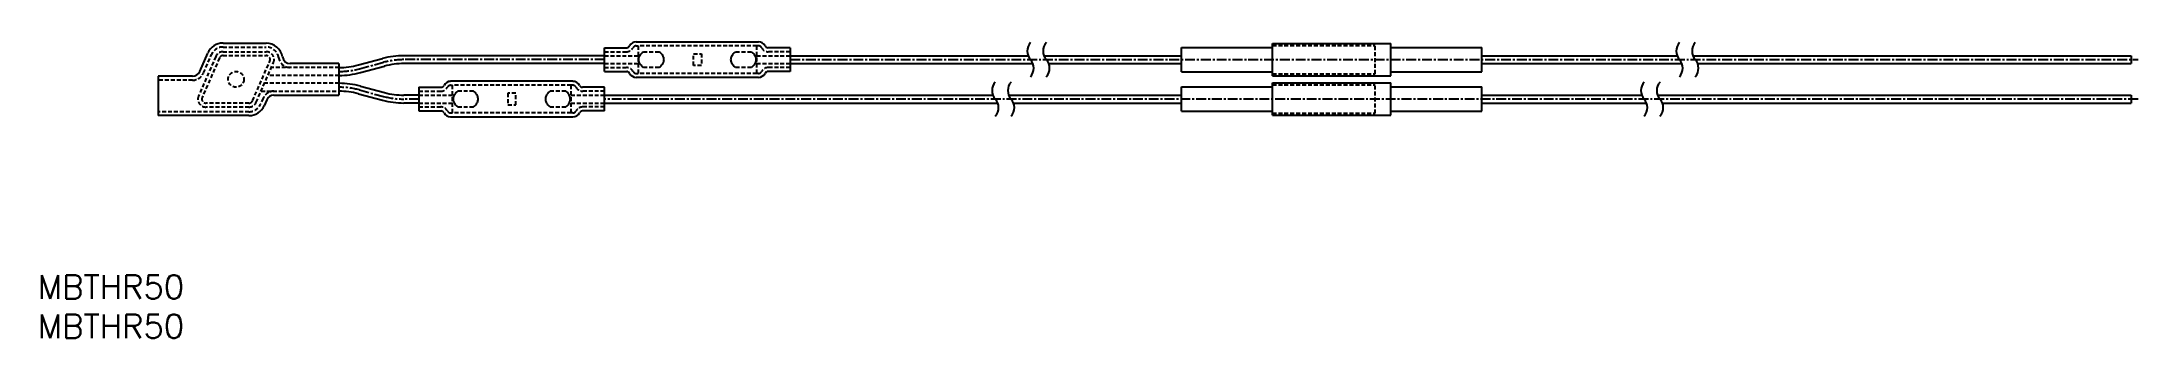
# Model space of a CAD drawing. Extents: x 1 to 266, y 0 to 38.
import ezdxf

# ---------------------------------------------------------------- set-up
doc = ezdxf.new("R2010")
doc.units = 0
doc.linetypes.add('CENTER', pattern=[2, 1.25, -0.25, 0.25, -0.25])
doc.linetypes.add('DASHED', pattern=[0.75, 0.5, -0.25])
doc.layers.get('0').update_dxf_attribs({"linetype": 'CONTINUOUS'})
doc.layers.add('CENTER', color=1, linetype='CENTER')
doc.styles.get("Standard").update_dxf_attribs({"font": 'txt.shx'})

# ---------------------------------------------------------------- blocks, each defined once
blk = doc.blocks.new('*U6')
at = {"color": 7, "linetype": 'CONTINUOUS'}
blk.add_text('MBTHR50', height=3, dxfattribs=at).set_placement((0, 0))
blk = doc.blocks.new('*U7')
at = {"color": 7, "linetype": 'CONTINUOUS'}
blk.add_text('MBTHR50', height=3, dxfattribs=at).set_placement((0, 5))

msp = doc.modelspace()

# ---------------------------------------------------------------- linework, layer by layer
at = {"color": 7, "linetype": 'CONTINUOUS'}
for p, q in [((23.44, 37.4), (28.91, 37.4)), ((75.76, 37.55), (91.23, 37.55)), ((156.31, 37.35), (171.31, 37.35)), ((156.31, 33.25), (156.31, 37.35)), ((171.31, 33.25), (171.31, 37.35)), ((20.51, 33.8), (21.52, 36.14)), ((38.12, 34.8), (31.96, 34.8)), ((38.12, 34.8), (38.12, 30.8)), ((40.58, 34.63), (43.63, 35.44)), ((71.75, 35.8), (46.35, 35.8)), ((71.75, 34.8), (46.35, 34.8)), ((71.75, 36.8), (74.55, 36.8)), ((71.75, 33.8), (71.75, 36.8)), ((95.25, 36.8), (92.44, 36.8)), ((95.25, 36.8), (95.25, 33.8)), ((95.25, 35.8), (125.38, 35.8)), ((95.25, 34.8), (125.99, 34.8)), ((127.38, 35.8), (144.81, 35.8)), ((127.99, 34.8), (144.81, 34.8)), ((144.81, 36.85), (156.31, 36.85)), ((144.81, 33.75), (144.81, 36.85)), ((149.1, 36.85), (152.2, 36.85)), ((171.31, 36.85), (182.81, 36.85)), ((182.81, 33.75), (182.81, 36.85)), ((182.81, 35.8), (207.53, 35.8)), ((182.81, 34.8), (208.14, 34.8)), ((209.53, 35.8), (265.02, 35.8)), ((210.14, 34.8), (265.02, 34.8)), ((265.02, 35.8), (265.02, 34.8)), ((15.25, 33.2), (15.25, 28.2)), ((19.59, 33.2), (15.25, 33.2)), ((40.84, 33.66), (43.89, 34.48)), ((40.84, 31.94), (43.89, 31.13)), ((67.74, 32.55), (52.26, 32.55)), ((71.75, 33.8), (74.55, 33.8)), ((91.23, 33.05), (75.76, 33.05)), ((95.25, 33.8), (92.44, 33.8)), ((144.81, 33.75), (156.31, 33.75)), ((144.81, 28.75), (144.81, 31.85)), ((144.81, 31.85), (156.31, 31.85)), ((156.31, 33.25), (171.31, 33.25)), ((156.31, 32.35), (171.31, 32.35)), ((156.31, 28.25), (156.31, 32.35)), ((156.31, 28.5), (156.31, 32.1)), ((171.31, 33.75), (182.81, 33.75)), ((171.31, 28.25), (171.31, 32.35)), ((171.31, 31.85), (182.81, 31.85)), ((182.81, 28.75), (182.81, 31.85)), ((28.97, 30.2), (28.65, 29.46)), ((29.89, 30.8), (38.12, 30.8)), ((40.58, 30.98), (43.63, 30.16)), ((48.25, 30.8), (46.35, 30.8)), ((48.25, 29.8), (46.35, 29.8)), ((48.25, 31.8), (51.05, 31.8)), ((48.25, 31.8), (48.25, 28.8)), ((71.75, 31.8), (68.95, 31.8)), ((71.75, 28.8), (71.75, 31.8)), ((71.75, 30.8), (120.91, 30.8)), ((71.75, 29.8), (121.52, 29.8)), ((122.91, 30.8), (144.81, 30.8)), ((123.52, 29.8), (144.81, 29.8)), ((182.81, 30.8), (203.07, 30.8)), ((182.81, 29.8), (203.68, 29.8)), ((205.07, 30.8), (265.02, 30.8)), ((205.68, 29.8), (265.02, 29.8)), ((265.02, 30.8), (265.02, 29.8)), ((26.73, 28.2), (15.25, 28.2)), ((48.25, 28.8), (51.05, 28.8)), ((52.26, 28.05), (67.74, 28.05)), ((71.75, 28.8), (68.95, 28.8)), ((144.81, 28.75), (156.31, 28.75)), ((156.31, 28.25), (171.31, 28.25)), ((171.31, 28.75), (182.81, 28.75))]:
    msp.add_line(p, q, dxfattribs=at)
at = {"color": 3, "linetype": 'DASHED'}
for p, q in [((22.52, 35.71), (20.34, 30.69)), ((22.98, 35.51), (20.8, 30.49)), ((20.97, 33.61), (21.98, 35.95)), ((23.44, 36.9), (28.91, 36.9)), ((23.44, 36.31), (28.91, 36.31)), ((23.44, 35.81), (28.91, 35.81)), ((27.19, 30.09), (29.37, 35.11)), ((27.65, 29.89), (29.83, 34.92)), ((71.75, 36.3), (74.52, 36.3)), ((71.75, 35.8), (76, 35.8)), ((71.75, 34.8), (76, 34.8)), ((75.76, 37.05), (76, 37.05)), ((91, 37.05), (76, 37.05)), ((76, 37.05), (76, 33.55)), ((76.08, 35.41), (76.1, 35.51)), ((76.08, 35.3), (76.08, 35.41)), ((76.08, 35.2), (76.08, 35.3)), ((76.1, 35.09), (76.08, 35.2)), ((76.1, 35.51), (76.13, 35.62)), ((76.13, 34.98), (76.1, 35.09)), ((76.13, 35.62), (76.17, 35.72)), ((76.17, 34.88), (76.13, 34.98)), ((76.17, 35.72), (76.23, 35.83)), ((76.23, 34.78), (76.17, 34.88)), ((76.23, 35.83), (76.29, 35.93)), ((76.29, 34.68), (76.23, 34.78)), ((76.29, 35.93), (76.37, 36.02)), ((76.37, 34.58), (76.29, 34.68)), ((76.37, 36.02), (76.45, 36.12)), ((76.45, 34.48), (76.37, 34.58)), ((76.45, 36.12), (76.55, 36.21)), ((76.55, 36.21), (76.66, 36.3)), ((76.66, 36.3), (78.66, 36.3)), ((78.66, 36.3), (78.77, 36.21)), ((78.77, 36.21), (78.86, 36.12)), ((78.86, 36.12), (78.95, 36.02)), ((78.95, 34.58), (78.86, 34.48)), ((78.95, 36.02), (79.03, 35.93)), ((79.03, 34.68), (78.95, 34.58)), ((79.03, 35.93), (79.09, 35.83)), ((79.09, 34.78), (79.03, 34.68)), ((79.09, 35.83), (79.14, 35.72)), ((79.14, 34.88), (79.09, 34.78)), ((79.14, 35.72), (79.19, 35.62)), ((79.19, 34.98), (79.14, 34.88)), ((79.19, 35.62), (79.22, 35.51)), ((79.22, 35.09), (79.19, 34.98)), ((79.22, 35.51), (79.23, 35.41)), ((79.23, 35.2), (79.22, 35.09)), ((79.23, 35.41), (79.24, 35.3)), ((79.24, 35.3), (79.23, 35.2)), ((83, 36.05), (84, 36.05)), ((83, 34.55), (83, 36.05)), ((84, 34.55), (83, 34.55)), ((84, 36.05), (84, 34.55)), ((87.75, 35.3), (87.76, 35.41)), ((87.76, 35.2), (87.75, 35.3)), ((87.76, 35.41), (87.78, 35.51)), ((87.78, 35.09), (87.76, 35.2)), ((87.78, 35.51), (87.81, 35.62)), ((87.81, 34.98), (87.78, 35.09)), ((87.81, 35.62), (87.85, 35.72)), ((87.85, 34.88), (87.81, 34.98)), ((87.85, 35.72), (87.9, 35.83)), ((87.9, 34.78), (87.85, 34.88)), ((87.9, 35.83), (87.97, 35.93)), ((87.97, 34.68), (87.9, 34.78)), ((87.97, 35.93), (88.04, 36.02)), ((88.04, 34.58), (87.97, 34.68)), ((88.04, 36.02), (88.13, 36.12)), ((88.13, 34.48), (88.04, 34.58)), ((88.13, 36.12), (88.23, 36.21)), ((88.23, 36.21), (88.33, 36.3)), ((88.33, 36.3), (90.33, 36.3)), ((90.33, 36.3), (90.44, 36.21)), ((90.44, 36.21), (90.54, 36.12)), ((90.54, 36.12), (90.63, 36.02)), ((90.63, 34.58), (90.54, 34.48)), ((90.63, 36.02), (90.7, 35.93)), ((90.7, 34.68), (90.63, 34.58)), ((90.7, 35.93), (90.77, 35.83)), ((90.77, 34.78), (90.7, 34.68)), ((90.77, 35.83), (90.82, 35.72)), ((90.82, 34.88), (90.77, 34.78)), ((90.82, 35.72), (90.86, 35.62)), ((90.86, 34.98), (90.82, 34.88)), ((90.86, 35.62), (90.89, 35.51)), ((90.89, 35.09), (90.86, 34.98)), ((90.89, 35.51), (90.91, 35.41)), ((90.91, 35.2), (90.89, 35.09)), ((90.91, 35.41), (90.92, 35.3)), ((90.92, 35.3), (90.91, 35.2)), ((91.23, 37.05), (91, 37.05)), ((91, 37.05), (91, 33.55)), ((91, 35.8), (95.25, 35.8)), ((91, 34.8), (95.25, 34.8)), ((95.25, 36.3), (92.47, 36.3)), ((156.31, 37.1), (169.31, 37.1)), ((169.31, 33.5), (169.31, 37.1)), ((19.59, 32.7), (15.25, 32.7)), ((38.12, 32.3), (28.7, 32.3)), ((38.12, 33.3), (29.13, 33.3)), ((38.12, 34.3), (29.56, 34.3)), ((52.26, 32.05), (52.5, 32.05)), ((52.5, 28.55), (52.5, 32.05)), ((67.5, 32.05), (52.5, 32.05)), ((67.5, 28.55), (67.5, 32.05)), ((67.74, 32.05), (67.5, 32.05)), ((71.75, 34.3), (74.52, 34.3)), ((75.76, 33.55), (76, 33.55)), ((91, 33.55), (76, 33.55)), ((76.55, 34.39), (76.45, 34.48)), ((76.66, 34.3), (76.55, 34.39)), ((78.66, 34.3), (76.66, 34.3)), ((78.77, 34.39), (78.66, 34.3)), ((78.86, 34.48), (78.77, 34.39)), ((88.23, 34.39), (88.13, 34.48)), ((88.33, 34.3), (88.23, 34.39)), ((90.33, 34.3), (88.33, 34.3)), ((90.44, 34.39), (90.33, 34.3)), ((90.54, 34.48), (90.44, 34.39)), ((91.23, 33.55), (91, 33.55)), ((95.25, 34.3), (92.47, 34.3)), ((156.31, 33.5), (169.31, 33.5)), ((156.31, 32.1), (169.31, 32.1)), ((169.31, 28.5), (169.31, 32.1)), ((26.73, 29.79), (21.26, 29.79)), ((26.73, 29.29), (21.26, 29.29)), ((28.51, 30.4), (28.19, 29.66)), ((28.26, 31.3), (38.12, 31.3)), ((48.25, 31.3), (51.02, 31.3)), ((48.25, 30.8), (52.5, 30.8)), ((48.25, 29.8), (52.5, 29.8)), ((48.25, 29.3), (51.02, 29.3)), ((52.6, 30.51), (52.58, 30.41)), ((52.58, 30.41), (52.58, 30.3)), ((52.58, 30.3), (52.58, 30.2)), ((52.58, 30.2), (52.6, 30.09)), ((52.63, 30.62), (52.6, 30.51)), ((52.6, 30.09), (52.63, 29.98)), ((52.67, 30.72), (52.63, 30.62)), ((52.63, 29.98), (52.67, 29.88)), ((52.73, 30.83), (52.67, 30.72)), ((52.67, 29.88), (52.73, 29.78)), ((52.79, 30.93), (52.73, 30.83)), ((52.73, 29.78), (52.79, 29.68)), ((52.87, 31.02), (52.79, 30.93)), ((52.79, 29.68), (52.87, 29.58)), ((52.96, 31.12), (52.87, 31.02)), ((52.87, 29.58), (52.96, 29.48)), ((53.05, 31.21), (52.96, 31.12)), ((52.96, 29.48), (53.05, 29.39)), ((53.16, 31.3), (53.05, 31.21)), ((53.05, 29.39), (53.16, 29.3)), ((55.16, 31.3), (53.16, 31.3)), ((53.16, 29.3), (55.16, 29.3)), ((55.27, 31.21), (55.16, 31.3)), ((55.16, 29.3), (55.27, 29.39)), ((55.37, 31.12), (55.27, 31.21)), ((55.27, 29.39), (55.37, 29.48)), ((55.45, 31.02), (55.37, 31.12)), ((55.37, 29.48), (55.45, 29.58)), ((55.53, 30.93), (55.45, 31.02)), ((55.45, 29.58), (55.53, 29.68)), ((55.59, 30.83), (55.53, 30.93)), ((55.53, 29.68), (55.59, 29.78)), ((55.65, 30.72), (55.59, 30.83)), ((55.59, 29.78), (55.65, 29.88)), ((55.69, 30.62), (55.65, 30.72)), ((55.65, 29.88), (55.69, 29.98)), ((55.72, 30.51), (55.69, 30.62)), ((55.69, 29.98), (55.72, 30.09)), ((55.74, 30.41), (55.72, 30.51)), ((55.72, 30.09), (55.74, 30.2)), ((55.74, 30.3), (55.74, 30.41)), ((55.74, 30.2), (55.74, 30.3)), ((59.5, 31.05), (59.5, 29.55)), ((60.5, 31.05), (59.5, 31.05)), ((59.5, 29.55), (60.5, 29.55)), ((60.5, 29.55), (60.5, 31.05)), ((64.28, 30.51), (64.26, 30.41)), ((64.26, 30.41), (64.26, 30.3)), ((64.26, 30.3), (64.26, 30.2)), ((64.26, 30.2), (64.28, 30.09)), ((64.31, 30.62), (64.28, 30.51)), ((64.28, 30.09), (64.31, 29.98)), ((64.35, 30.72), (64.31, 30.62)), ((64.31, 29.98), (64.35, 29.88)), ((64.4, 30.83), (64.35, 30.72)), ((64.35, 29.88), (64.4, 29.78)), ((64.47, 30.93), (64.4, 30.83)), ((64.4, 29.78), (64.47, 29.68)), ((64.55, 31.02), (64.47, 30.93)), ((64.47, 29.68), (64.55, 29.58)), ((64.63, 31.12), (64.55, 31.02)), ((64.55, 29.58), (64.63, 29.48)), ((64.73, 31.21), (64.63, 31.12)), ((64.63, 29.48), (64.73, 29.39)), ((64.84, 31.3), (64.73, 31.21)), ((64.73, 29.39), (64.84, 29.3)), ((66.84, 31.3), (64.84, 31.3)), ((64.84, 29.3), (66.84, 29.3)), ((66.95, 31.21), (66.84, 31.3)), ((66.84, 29.3), (66.95, 29.39)), ((67.04, 31.12), (66.95, 31.21)), ((66.95, 29.39), (67.04, 29.48)), ((67.13, 31.02), (67.04, 31.12)), ((67.04, 29.48), (67.13, 29.58)), ((67.21, 30.93), (67.13, 31.02)), ((67.13, 29.58), (67.21, 29.68)), ((67.27, 30.83), (67.21, 30.93)), ((67.21, 29.68), (67.27, 29.78)), ((67.32, 30.72), (67.27, 30.83)), ((67.27, 29.78), (67.32, 29.88)), ((67.37, 30.62), (67.32, 30.72)), ((67.32, 29.88), (67.37, 29.98)), ((67.4, 30.51), (67.37, 30.62)), ((67.37, 29.98), (67.4, 30.09)), ((67.41, 30.41), (67.4, 30.51)), ((67.4, 30.09), (67.41, 30.2)), ((67.42, 30.3), (67.41, 30.41)), ((67.41, 30.2), (67.42, 30.3)), ((67.5, 30.8), (71.75, 30.8)), ((67.5, 29.8), (71.75, 29.8)), ((71.75, 31.3), (68.98, 31.3)), ((71.75, 29.3), (68.98, 29.3)), ((26.73, 28.7), (15.25, 28.7)), ((52.26, 28.55), (52.5, 28.55)), ((67.5, 28.55), (52.5, 28.55)), ((67.74, 28.55), (67.5, 28.55)), ((156.31, 28.5), (169.31, 28.5))]:
    msp.add_line(p, q, dxfattribs=at)
msp.add_circle((25.09, 32.8), 1, dxfattribs=at)
at = {"color": 7, "linetype": 'CONTINUOUS'}
for centre, radius, start, end in [((23.44, 35.31), 2.09, 90, 156.55), ((28.91, 35.31), 2.09, 9.1021, 90), ((75.76, 36.6), 0.949, 90, 152.336), ((91.23, 36.6), 0.949, 27.664, 90), ((126.89, 36.38), 1.62, 138.19, 221.81), ((128.89, 36.38), 1.62, 138.19, 221.81), ((209.05, 36.38), 1.62, 138.19, 221.81), ((211.05, 36.38), 1.62, 138.19, 221.81), ((31.96, 35.8), 1, 189.102, 270), ((38.12, 43.8), 9.5, 270, 285), ((46.35, 25.3), 10.5, 90, 105), ((46.35, 25.3), 9.5, 90, 105), ((74.52, 37.25), 0.451, 273.799, 332.336), ((92.47, 37.25), 0.451, 207.664, 266.201), ((124.47, 34.22), 1.62, 318.19, 41.81), ((126.47, 34.22), 1.62, 318.19, 41.81), ((206.63, 34.22), 1.62, 318.19, 41.81), ((208.63, 34.22), 1.62, 318.19, 41.81), ((19.59, 34.2), 1, 270, 336.55), ((38.12, 43.8), 10.5, 270, 285), ((38.12, 21.8), 10.5, 75, 90), ((51.02, 32.25), 0.451, 273.799, 332.336), ((52.26, 31.6), 0.949, 90, 152.336), ((67.74, 31.6), 0.949, 27.664, 90), ((68.98, 32.25), 0.451, 207.664, 266.201), ((74.52, 33.35), 0.451, 27.664, 86.2008), ((75.76, 34), 0.949, 207.664, 270), ((91.23, 34), 0.949, 270, 332.336), ((92.47, 33.35), 0.451, 93.7992, 152.336), ((122.42, 31.38), 1.62, 138.19, 221.81), ((124.42, 31.38), 1.62, 138.19, 221.81), ((204.58, 31.38), 1.62, 138.19, 221.81), ((206.58, 31.38), 1.62, 138.19, 221.81), ((26.73, 30.29), 2.09, 270, 336.55), ((29.89, 29.8), 1, 90, 156.55), ((38.12, 21.8), 9.5, 75, 90), ((46.35, 40.3), 10.5, 255, 270), ((46.35, 40.3), 9.5, 255, 270), ((120.01, 29.22), 1.62, 318.19, 41.81), ((122.01, 29.22), 1.62, 318.19, 41.81), ((202.16, 29.22), 1.62, 318.19, 41.81), ((204.16, 29.22), 1.62, 318.19, 41.81), ((51.02, 28.35), 0.451, 27.664, 86.2008), ((52.26, 29), 0.949, 207.664, 270), ((67.74, 29), 0.949, 270, 332.336), ((68.98, 28.35), 0.451, 93.7992, 152.336)]:
    msp.add_arc(centre, radius, start, end, dxfattribs=at)
at = {"color": 3, "linetype": 'DASHED'}
for centre, radius, start, end in [((23.44, 35.31), 1.59, 90, 156.55), ((23.44, 35.31), 1, 90, 156.55), ((23.44, 35.31), 0.5, 90, 156.55), ((28.91, 35.31), 1.59, 9.1021, 90), ((28.91, 35.31), 1, 336.55, 90), ((28.91, 35.31), 0.5, 336.55, 90), ((31.96, 35.8), 1.5, 189.102, 270), ((74.52, 37.25), 0.95, 270, 332.336), ((75.76, 36.6), 0.45, 90, 152.336), ((91.23, 36.6), 0.45, 27.664, 90), ((92.47, 37.25), 0.95, 207.664, 270), ((19.59, 34.2), 1.5, 270, 336.55), ((52.26, 31.6), 0.45, 90, 152.336), ((67.74, 31.6), 0.45, 27.664, 90), ((74.52, 33.35), 0.95, 27.664, 90), ((75.76, 34), 0.45, 207.664, 270), ((91.23, 34), 0.45, 270, 332.336), ((92.47, 33.35), 0.95, 90, 152.336), ((21.26, 30.29), 1, 156.55, 270), ((21.26, 30.29), 0.5, 156.55, 270), ((26.73, 30.29), 0.5, 270, 336.55), ((26.73, 30.29), 1, 270, 336.55), ((26.73, 30.29), 1.59, 270, 336.55), ((29.89, 29.8), 1.5, 90, 156.55), ((51.02, 32.25), 0.95, 270, 332.336), ((51.02, 28.35), 0.95, 27.664, 90), ((68.98, 32.25), 0.95, 207.664, 270), ((68.98, 28.35), 0.95, 90, 152.336), ((52.26, 29), 0.45, 207.664, 270), ((67.74, 29), 0.45, 270, 332.336)]:
    msp.add_arc(centre, radius, start, end, dxfattribs=at)
at = {"layer": 'CENTER', "color": 1, "linetype": 'CENTER'}
for p, q in [((40.71, 34.14), (43.76, 34.96)), ((71.75, 35.3), (46.35, 35.3)), ((95.25, 35.3), (265.9, 35.3)), ((40.71, 31.46), (43.76, 30.64)), ((48.25, 30.3), (46.35, 30.3)), ((265.9, 30.3), (71.75, 30.3))]:
    msp.add_line(p, q, dxfattribs=at)
for centre, start, end in [((46.35, 25.3), 90, 105), ((38.12, 43.8), 270, 285), ((38.12, 21.8), 75, 90), ((46.35, 40.3), 255, 270)]:
    msp.add_arc(centre, 10, start, end, dxfattribs=at)

# ---------------------------------------------------------------- block references
at = {"color": 7, "linetype": 'CONTINUOUS'}
for name in ['*U7', '*U6']:
    msp.add_blockref(name, (0, 0), dxfattribs=at)

doc.saveas('drawing.dxf')
